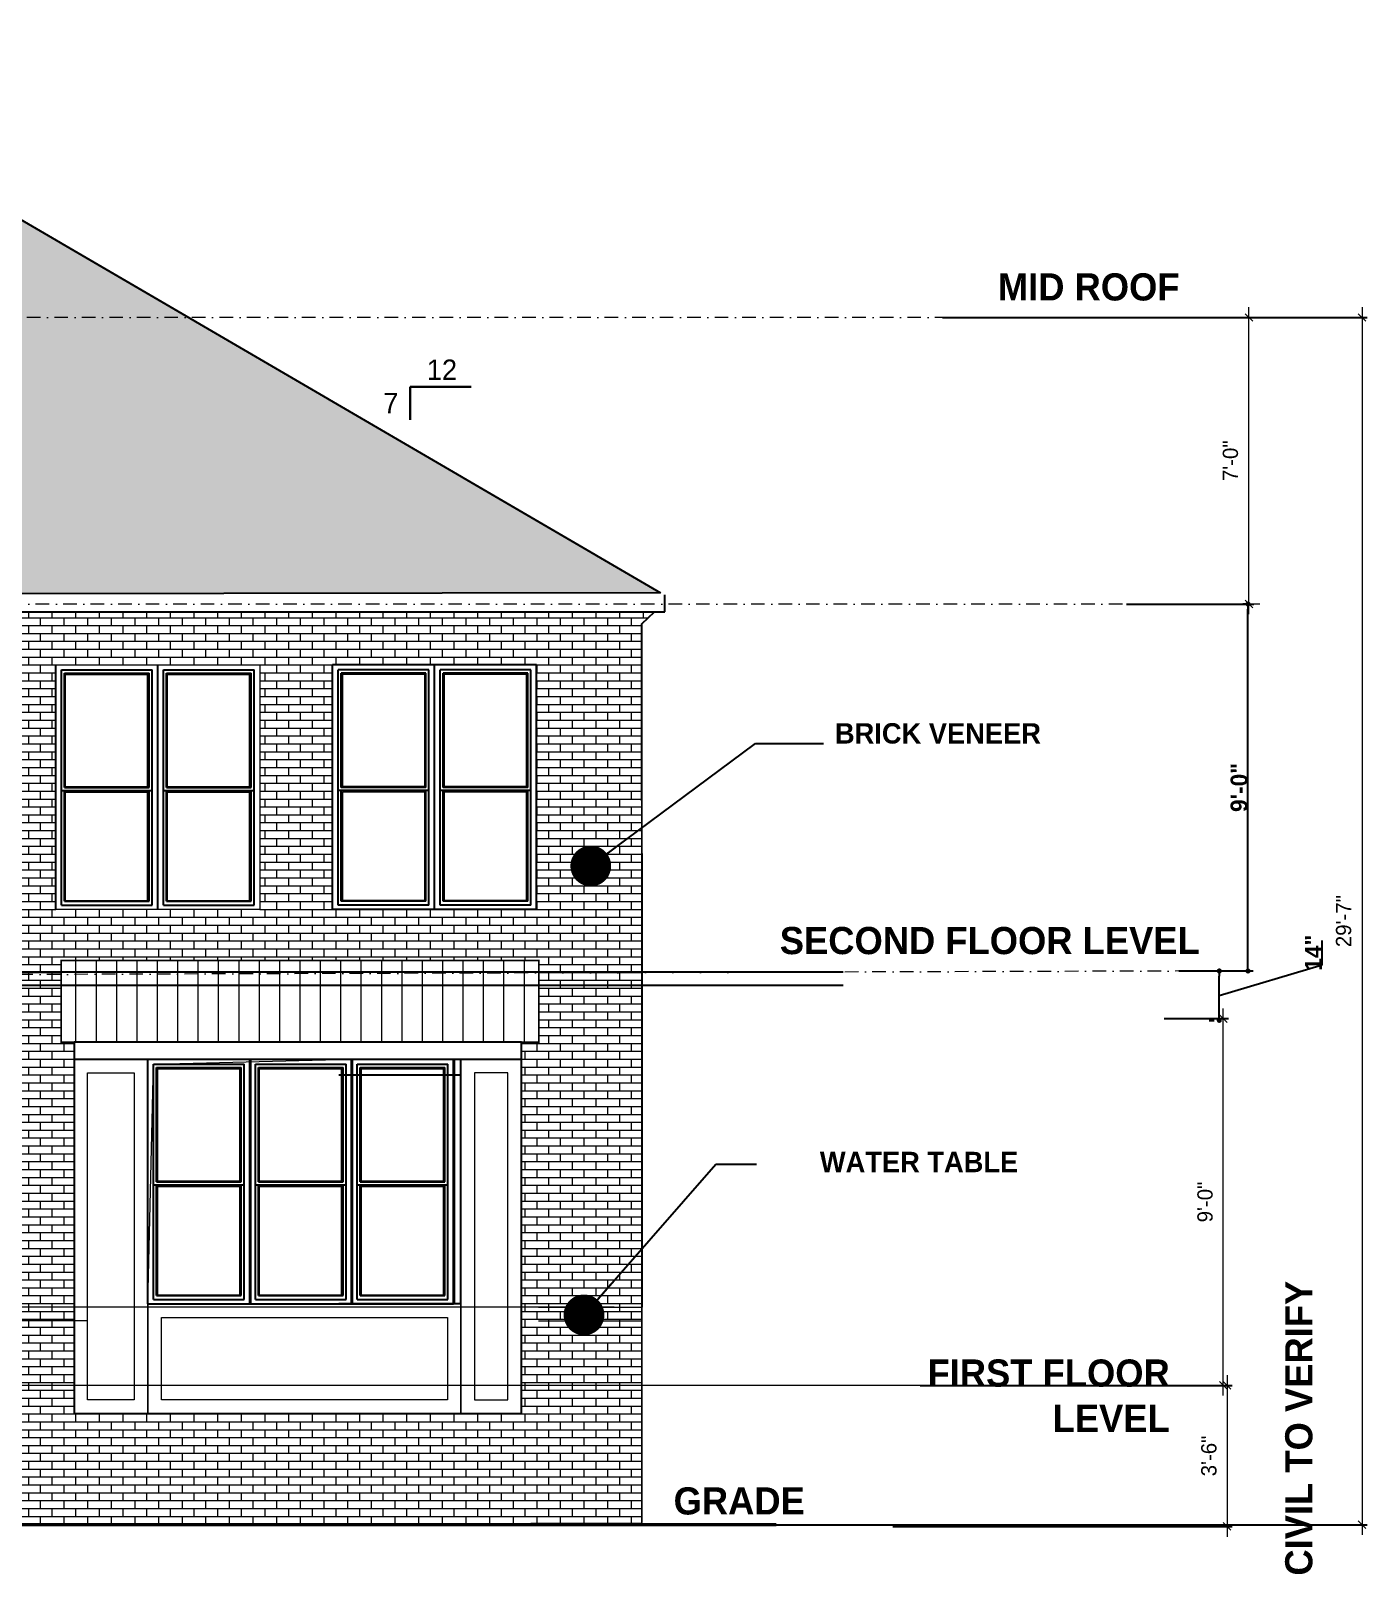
# Model space of a CAD drawing. Extents: x 4834 to 83801, y -13735 to 32221.
# Drawn here: x 12114.5 to 12507.9, y -12608.9 to -12154.7 of the extents above; entities that cross this region are included whole.
import ezdxf

# ---------------------------------------------------------------- set-up
doc = ezdxf.new("R2010")
doc.units = 0
doc.header["$LTSCALE"] = 8
doc.header["$MEASUREMENT"] = 0
for name, pattern in [('AUDIT_D_160304085750-1', [0]), ('DASHDOT', [1, 0.5, -0.25, 0, -0.25]), ('HIDDEN', [0.375, 0.25, -0.125])]:
    doc.linetypes.add(name, pattern=pattern)
doc.layers.get('0').update_dxf_attribs({"lineweight": 9})
doc.layers.get('DefPoints').update_dxf_attribs({"color": 17})
for name, color, linetype in [('$1$DETAIL', 1, 'Continuous'), ('1-N-FRAMING-TXT', 4, 'Continuous'), ('A-WALL-PATT-I', 1, 'Continuous'), ('AC_NOTES', 7, 'Continuous'), ('WINDOWS', 2, 'Continuous')]:
    doc.layers.add(name, color=color, linetype=linetype)
for name, color, linetype, lineweight in [('A-LIGHT+', 133, 'Continuous', 9), ('A-WALL', 7, 'Continuous', 40), ('D-Pavilion', 200, 'AUDIT_D_160304085750-1', 0), ('DIM', 8, 'Continuous', 5), ('DIMENSION', 9, 'Continuous', 9), ('hatch', 8, 'Continuous', 13), ('railing', 23, 'Continuous', 15)]:
    doc.layers.add(name, color=color, linetype=linetype, lineweight=lineweight)
doc.layers.add('ELEVATION', color=7, linetype='Continuous', lineweight=25, true_color=0xdda54b)
doc.layers.add('level', color=7, linetype='HIDDEN', lineweight=15, true_color=0x987172)
doc.layers.add('FT-Text', color=7, linetype='Continuous', true_color=0x4f4527)
doc.styles.add('1-4TXT', font='cityb___.ttf', dxfattribs={"height": 5})
doc.styles.get("Standard").update_dxf_attribs({"font": 'stylu.ttf'})
doc.dimstyles.new('1-4SCALE', dxfattribs={"dimscale": 0.5, "dimtxt": 5, "dimasz": 3, "dimexe": 3, "dimexo": 6, "dimgap": 0.0625, "dimtad": 1, "dimdec": 3, "dimrnd": 0.125, "dimzin": 3, "dimdsep": 46, "dimlunit": 4, "dimtxsty": '1-4TXT', "dimblk1": 'DOT', "dimblk2": 'DOT', "dimsah": 1, "dimcen": 2, "dimadec": 0, "dimazin": 0, "dimtfac": 1, "dimtdec": 3, "dimtofl": 0, "dimtmove": 0, "dimatfit": 3, "dimldrblk": 'DOT', "dimfxl": 1, "dimtolj": 1, "dimtzin": 0, "dimarcsym": 0})
doc.dimstyles.new('Forum 24', dxfattribs={"dimscale": 24, "dimtxt": 0.1875, "dimasz": 0.09375, "dimexe": 0.0625, "dimexo": 0.0625, "dimgap": 0.125, "dimtad": 1, "dimdec": 4, "dimrnd": 1, "dimzin": 7, "dimdsep": 46, "dimlunit": 4, "dimtxsty": 'Standard', "dimblk": 'OBLIQUE', "dimblk1": 'DIMTICK', "dimblk2": 'OBLIQUE', "dimcen": -0.0625, "dimdle": 0.125, "dimclrd": 256, "dimclre": 256, "dimclrt": 256, "dimadec": 0, "dimazin": 0, "dimtfac": 1, "dimtdec": 4, "dimtmove": 1, "dimatfit": 3, "dimfxl": 0.0625, "dimtvp": 1.2, "dimfrac": 2, "dimtolj": 1, "dimtzin": 7, "dimlwd": 13, "dimarcsym": 0})

# ---------------------------------------------------------------- blocks, each defined once
blk = doc.blocks.new('_Dot')
at = {"color": 0, "linetype": 'ByBlock', "lineweight": -2}
blk.add_line((-0.5, 0), (-1, 0), dxfattribs=at)
at = {"color": 0, "linetype": 'ByBlock', "lineweight": 0, "const_width": 0.5}
blk.add_lwpolyline([(-0.25, 0, 1), (0.25, 0, 1)], format="xyb", close=True, dxfattribs=at)
blk = doc.blocks.new('_Oblique')
at = {"color": 0, "linetype": 'ByBlock', "lineweight": -2}
blk.add_line((-0.5, -0.5), (0.5, 0.5), dxfattribs=at)
blk = doc.blocks.new('*D2723')
at = {"layer": 'DefPoints', "color": 0, "transparency": 16777216}
for p in [(12446.60828859363, -12445.40679029984), (12465.53142473762, -12445.40679029984), (12465.53142473769, -12553.40679029984)]:
    blk.add_point(p, dxfattribs=at)
at = {"layer": 'DIM', "lineweight": -2, "transparency": 16777216}
blk.add_line((12448.10828859363, -12445.40679029984), (12467.03142473762, -12445.40679029984), dxfattribs=at)
at = {"layer": 'DIM', "lineweight": 13, "transparency": 16777216}
blk.add_line((12465.53142473762, -12556.40679029984), (12465.53142473762, -12442.40679029984), dxfattribs=at)
at = {"layer": 'DIM', "lineweight": 13, "transparency": 16777216, "xscale": 2.25, "yscale": 2.25, "zscale": 2.25}
for p, rotation in [((12465.53142473762, -12445.40679029984), 90), ((12465.53142473762, -12553.40679029984), 270)]:
    blk.add_blockref('_Oblique', p, dxfattribs=dict(at, rotation=rotation))
at = {"layer": 'DIM', "transparency": 16777216, "insert": (12460.19083176543, -12499.40679029984), "char_height": 4.5, "attachment_point": 5, "rotation": 90}
blk.add_mtext('\\A1;9\'-0"', dxfattribs=at)
blk = doc.blocks.new('DIMTICK')
for p, q in [((-1, 0), (1, -4.440892098500626e-16)), ((0, 1), (0, -1))]:
    blk.add_line(p, q)
at = {"const_width": 0.1414213562373096}
blk.add_lwpolyline([(0.7071067811865477, 0.7071067811865475), (-0.7071067811865475, -0.7071067811865477)], dxfattribs=at)
blk = doc.blocks.new('*D2724')
at = {"layer": 'DefPoints', "color": 0, "linetype": 'ByBlock', "transparency": 16777216}
for p in [(12449.43750943191, -12431.40679029984), (12464.36298058481, -12431.40679029984), (12464.36298058488, -12445.94230981229)]:
    blk.add_point(p, dxfattribs=at)
at = {"layer": 'DIMENSION', "color": 0, "linetype": 'ByBlock', "lineweight": -2, "transparency": 16777216}
for p, q in [((12494.66449747959, -12429.63973686033), (12494.66449747959, -12422.43526923891)), ((12452.43750943191, -12431.40679029984), (12465.86298058481, -12431.40679029984)), ((12464.36298058481, -12438.67455005606), (12494.66449747959, -12429.63973686033)), ((12464.36298058481, -12444.44230981229), (12464.36298058481, -12432.90679029984)), ((12461.36298058488, -12445.94230981229), (12462.86298058481, -12445.94230981229))]:
    blk.add_line(p, q, dxfattribs=at)
at = {"layer": 'DIMENSION', "color": 0, "linetype": 'ByBlock', "lineweight": -2, "transparency": 16777216, "xscale": 1.5, "yscale": 1.5, "zscale": 1.5}
for p, rotation in [((12464.36298058481, -12431.40679029984), 90), ((12464.36298058481, -12445.94230981229), 270)]:
    blk.add_blockref('_Dot', p, dxfattribs=dict(at, rotation=rotation))
at = {"layer": 'DIMENSION', "color": 0, "linetype": 'ByBlock', "transparency": 16777216, "insert": (12492.07409430399, -12426.03750304962), "char_height": 5, "attachment_point": 5, "rotation": 90, "style": '1-4TXT'}
blk.add_mtext('\\A1;14"', dxfattribs=at)
blk = doc.blocks.new('*D2725')
at = {"layer": 'DefPoints', "color": 0, "linetype": 'ByBlock', "transparency": 16777216}
for p in [(12472.81393690651, -12323.40679029984), (12476.32786188768, -12323.40679029984), (12455.61296504181, -12431.40679029983)]:
    blk.add_point(p, dxfattribs=at)
at = {"layer": 'DIMENSION', "color": 0, "linetype": 'ByBlock', "lineweight": -2, "transparency": 16777216}
for p, q in [((12473.32786188768, -12323.40679029984), (12471.31393690651, -12323.40679029984)), ((12472.81393690651, -12429.90679029983), (12472.81393690651, -12324.90679029984)), ((12458.61296504181, -12431.40679029983), (12474.31393690651, -12431.40679029983))]:
    blk.add_line(p, q, dxfattribs=at)
at = {"layer": 'DIMENSION', "color": 0, "linetype": 'ByBlock', "lineweight": -2, "transparency": 16777216, "xscale": 1.5, "yscale": 1.5, "zscale": 1.5}
for p, rotation in [((12472.81393690651, -12323.40679029984), 90), ((12472.81393690651, -12431.40679029983), 270)]:
    blk.add_blockref('_Dot', p, dxfattribs=dict(at, rotation=rotation))
at = {"layer": 'DIMENSION', "color": 0, "linetype": 'ByBlock', "transparency": 16777216, "insert": (12470.22976038098, -12377.40679029984), "char_height": 5, "attachment_point": 5, "rotation": 90, "style": '1-4TXT'}
blk.add_mtext('\\A1;9\'-0"', dxfattribs=at)
blk = doc.blocks.new('*D2726')
at = {"layer": 'DefPoints', "color": 0, "transparency": 16777216}
for p in [(12398.45370835178, -12239.07866119319), (12473.08528246499, -12239.07866119319), (12435.5713821489, -12323.40679029984)]:
    blk.add_point(p, dxfattribs=at)
at = {"layer": 'DIM', "lineweight": 13, "transparency": 16777216}
blk.add_line((12473.08528246499, -12326.40679029984), (12473.08528246499, -12236.07866119319), dxfattribs=at)
at = {"layer": 'DIM', "lineweight": -2, "transparency": 16777216}
for p, q in [((12399.95370835178, -12239.07866119319), (12474.58528246499, -12239.07866119319)), ((12437.0713821489, -12323.40679029984), (12474.58528246499, -12323.40679029984))]:
    blk.add_line(p, q, dxfattribs=at)
at = {"layer": 'DIM', "lineweight": 13, "transparency": 16777216, "xscale": 2.25, "yscale": 2.25, "zscale": 2.25}
for p, rotation in [((12473.08528246499, -12239.07866119319), 90), ((12473.08528246499, -12323.40679029984), 270)]:
    blk.add_blockref('_Oblique', p, dxfattribs=dict(at, rotation=rotation))
at = {"layer": 'DIM', "transparency": 16777216, "insert": (12467.65739081052, -12281.24272574652), "char_height": 4.5, "attachment_point": 5, "rotation": 90}
blk.add_mtext('\\A1;7\'-0"', dxfattribs=at)
blk = doc.blocks.new('*D2727')
at = {"layer": 'DefPoints', "color": 0, "transparency": 16777216}
for p in [(12374.77643662776, -12553.40679029984), (12366.74383159896, -12594.90679029984), (12466.65642473762, -12594.90679029984)]:
    blk.add_point(p, dxfattribs=at)
at = {"layer": 'DIM', "lineweight": -2, "transparency": 16777216}
for p, q in [((12376.27643662776, -12553.40679029984), (12468.15642473762, -12553.40679029984)), ((12368.24383159896, -12594.90679029984), (12468.15642473762, -12594.90679029984))]:
    blk.add_line(p, q, dxfattribs=at)
at = {"layer": 'DIM', "lineweight": 13, "transparency": 16777216}
blk.add_line((12466.65642473762, -12550.40679029984), (12466.65642473762, -12597.90679029984), dxfattribs=at)
at = {"layer": 'DIM', "lineweight": 13, "transparency": 16777216, "xscale": 2.25, "yscale": 2.25, "zscale": 2.25}
for p, rotation in [((12466.65642473762, -12553.40679029984), 90), ((12466.65642473762, -12594.90679029984), 270)]:
    blk.add_blockref('_Oblique', p, dxfattribs=dict(at, rotation=rotation))
at = {"layer": 'DIM', "transparency": 16777216, "insert": (12461.32242034523, -12574.15679029984), "char_height": 4.5, "attachment_point": 5, "rotation": 90}
blk.add_mtext('\\A1;3\'-6"', dxfattribs=at)
blk = doc.blocks.new('*D2728')
at = {"layer": 'DefPoints', "color": 0, "transparency": 16777216}
for p in [(12381.3459320087, -12239.07866119319), (11992.35349772622, -12594.40679029984), (12506.39225680216, -12594.40679029984)]:
    blk.add_point(p, dxfattribs=at)
at = {"layer": 'DIM', "lineweight": 13, "transparency": 16777216}
blk.add_line((12506.39225680216, -12236.07866119319), (12506.39225680216, -12597.40679029984), dxfattribs=at)
at = {"layer": 'DIM', "lineweight": -2, "transparency": 16777216}
for p, q in [((12382.8459320087, -12239.07866119319), (12507.89225680216, -12239.07866119319)), ((11993.85349772622, -12594.40679029984), (12507.89225680216, -12594.40679029984))]:
    blk.add_line(p, q, dxfattribs=at)
at = {"layer": 'DIM', "lineweight": 13, "transparency": 16777216, "xscale": 2.25, "yscale": 2.25, "zscale": 2.25}
for p, rotation in [((12506.39225680216, -12239.07866119319), 90), ((12506.39225680216, -12594.40679029984), 270)]:
    blk.add_blockref('_Oblique', p, dxfattribs=dict(at, rotation=rotation))
at = {"layer": 'DIM', "transparency": 16777216, "insert": (12500.98083659717, -12416.74272574652), "char_height": 4.5, "attachment_point": 5, "rotation": 90}
blk.add_mtext('\\A1;29\'-7"', dxfattribs=at)

msp = doc.modelspace()

# ---------------------------------------------------------------- hatches: boundary and pattern name
at = {"layer": 'A-LIGHT+'}
h = msp.add_hatch(dxfattribs=at)
h.set_pattern_fill('_USER', color=1, scale=6, angle=90, pattern_type=0)
h.set_pattern_definition([(90, (-11656.20085578903, -317.3060050793611), (-6, 3.673940397442059e-16), [])])
h.paths.add_polyline_path([(12123.44589708126, -12452.36789539265), (12123.44589708126, -12428.36789539265), (12264.04591706365, -12428.36789539265), (12264.04591706365, -12452.33852151962), (12258.97146380728, -12452.33852151962)])
at = {"layer": 'A-WALL-PATT-I', "lineweight": 0, "ltscale": 0.5}
h = msp.add_hatch(dxfattribs=at)
h.set_pattern_fill('AR-BRSTD', color=8, scale=0.87)
h.set_pattern_definition([(0, (0, -658.6916952046158), (0, 2.32029), []), (90, (0, -658.6916952046158), (-3.48, 2.32029), [2.32029, -2.32029])])
h.paths.add_polyline_path([(12258.97146380728, -12561.66084891234), (12127.23039069456, -12561.66084891234), (12127.23039069456, -12452.36789539265), (12258.97146380728, -12452.36789539265)], flags=16)
h.paths.add_polyline_path([(12123.44589708126, -12452.36789539265), (12123.44589708126, -12428.36789539265), (12264.04591706365, -12428.36789539265), (12264.04591706365, -12452.33852151962), (12258.97146380728, -12452.33852151962)], flags=16)
h.paths.add_polyline_path([(12263.3508150938, -12413.34429029983), (12203.3508150938, -12413.34429029983), (12203.3508150938, -12341.30874527613), (12263.3508150938, -12341.30874527613)], flags=16)
h.paths.add_polyline_path([(12181.88468573727, -12413.34429029983), (12121.88468573727, -12413.34429029983), (12121.88468573727, -12341.30874527613), (12181.88468573727, -12341.30874527613)], flags=16)
h.paths.add_polyline_path([(12294.39521540936, -12593.79985902021), (12294.39521540936, -12329.23619260514), (12298.12996503824, -12325.74239456523), (12098.39496309084, -12325.74239456523), (12098.39496309084, -12530.36620973111), (12100.92701916, -12530.36620973111), (12100.92701916, -12534.61320006873), (12098.39496309084, -12534.61320006873), (12098.39496309084, -12594.40679029983)])
at = {"layer": 'hatch', "linetype": 'ByBlock'}
h = msp.add_hatch(dxfattribs=at)
h.set_pattern_fill('AR-RSHKE', color=36, scale=0.65, style=0)
h.set_pattern_definition([(0, (-2408.646115799202, -18513.72832437666), (16.575, 7.800000000000001), [3.9, -3.25, 4.55, -1.95, 5.850000000000001, -2.6]), (0, (-2404.746115799202, -18513.40332437666), (16.575, 7.800000000000001), [3.25, -12.35, 2.6, -3.9]), (0, (-2396.946115799201, -18514.21582437666), (16.575, 7.800000000000001), [1.95, -20.15]), (90, (-2408.646115799202, -18513.72832437666), (-5.525, 7.800000000000001), [7.475000000000001, -23.725]), (90, (-2404.746115799202, -18513.72832437666), (-5.525, 7.800000000000001), [7.3125, -23.8875]), (90, (-2401.496115799202, -18513.72832437666), (-5.525, 7.800000000000001), [6.825, -24.375]), (90, (-2396.946115799201, -18514.21582437666), (-5.525, 7.800000000000001), [7.475000000000001, -23.725]), (90, (-2394.996115799202, -18514.21582437666), (-5.525, 7.800000000000001), [7.475000000000001, -23.725]), (90, (-2389.146115799202, -18513.72832437666), (-5.525, 7.800000000000001), [7.15, -24.05])])
h.paths.add_polyline_path([(12299.86332516934, -12320.09403604915), (12016.35554874269, -12154.71449980028), (11734.54491400301, -12154.95488476159), (11574.21637767818, -12248.47986428441), (11698.097539947, -12320.74387560788), (11852.99032430147, -12320.74387560788), (11982.26561507243, -12245.33328932483), (12107.03089506339, -12320.36119787344)])

# ---------------------------------------------------------------- linework, layer by layer
at = {"layer": '$1$DETAIL'}
for p, q in [((12353.64067749408, -12431.7148714929), (11868.31521540925, -12431.7148714929)), ((12353.64067749408, -12435.7148714929), (11868.31521540925, -12435.7148714929))]:
    msp.add_line(p, q, dxfattribs=at)
at = {"layer": '1-N-FRAMING-TXT'}
for p, q in [((12258.97146380728, -12452.36789539265), (12127.23039069456, -12452.36789539265)), ((12127.23039069456, -12561.66084891234), (12258.97146380728, -12561.66084891234))]:
    msp.add_line(p, q, dxfattribs=at)
at = {"layer": 'A-LIGHT+'}
for points in [[(12299.86332516934, -12320.09403604915), (12016.35554874269, -12154.71449980028), (11734.54491400301, -12154.95488476159), (11574.21637767818, -12248.47986428441), (11698.097539947, -12320.74387560788), (11852.99032430147, -12320.74387560788), (11982.26561507243, -12245.33328932483), (12107.03089506339, -12320.36119787344)], [(12294.39521540936, -12593.79985902021), (12294.39521540936, -12329.23619260514), (12298.12996503824, -12325.74239456523), (12098.39496309084, -12325.74239456523), (12098.39496309084, -12530.36620973111), (12100.92701916, -12530.36620973111), (12100.92701916, -12534.61320006873), (12098.39496309084, -12534.61320006873), (12098.39496309084, -12594.40679029983)], [(12258.97146380728, -12561.66084891234), (12127.23039069456, -12561.66084891234), (12127.23039069456, -12452.36789539265), (12258.97146380728, -12452.36789539265)]]:
    msp.add_lwpolyline(points, close=True, dxfattribs=at)
at = {"layer": 'AC_NOTES', "lineweight": 30}
for p, q in [((12244.18854742009, -12259.45945207109), (12226.18854742009, -12259.45945207109)), ((12226.18854742009, -12259.45945207109), (12226.18854742009, -12269.20945207109))]:
    msp.add_line(p, q, dxfattribs=at)
at = {"layer": 'D-Pavilion', "color": 252, "lineweight": 0}
msp.add_line((12458.18041824516, -12553.40679029983), (11456.33521540937, -12553.40679029986), dxfattribs=at)
at = {"layer": 'DIM'}
for points in [[(12181.88468573727, -12413.34429029983), (12121.88468573727, -12413.34429029983), (12121.88468573727, -12341.30874527613), (12181.88468573727, -12341.30874527613)], [(12151.88468573727, -12413.34429029983), (12121.88468573727, -12413.34429029983), (12121.88468573727, -12341.30874527613), (12151.88468573727, -12341.30874527613)], [(12151.88468573727, -12413.34429029983), (12121.88468573727, -12413.34429029983), (12121.88468573727, -12341.30874527613), (12151.88468573727, -12341.30874527613)], [(12263.3508150938, -12413.34429029983), (12203.3508150938, -12413.34429029983), (12203.3508150938, -12341.30874527613), (12263.3508150938, -12341.30874527613)], [(12233.3508150938, -12413.34429029983), (12203.3508150938, -12413.34429029983), (12203.3508150938, -12341.30874527613), (12233.3508150938, -12341.30874527613)], [(12239.21574322681, -12529.40679029983), (12148.98090007958, -12529.40679029983), (12148.98090007958, -12457.37124527613), (12239.21574322681, -12457.37124527613)], [(12208.98090007958, -12529.40679029983), (12148.98090007958, -12529.40679029983), (12150.64707306536, -12458.81526186381), (12208.98090007958, -12457.37124527613)], [(12178.98090007958, -12529.40679029983), (12148.98090007958, -12529.40679029983), (12148.98090007958, -12457.37124527613), (12178.98090007958, -12457.37124527613)], [(12239.21574322681, -12529.40679029983), (12148.98090007958, -12529.40679029983), (12148.98090007958, -12457.37124527613), (12239.21574322681, -12457.37124527613)]]:
    msp.add_lwpolyline(points, close=True, dxfattribs=at)
at = {"layer": 'ELEVATION'}
for p, q in [((12016.35554874269, -12154.71449980028), (12299.86332516934, -12320.09403604915)), ((12286.84545237618, -12391.22367526398), (12286.83422317943, -12391.22367526398))]:
    msp.add_line(p, q, dxfattribs=at)
at = {"layer": 'ELEVATION', "color": 6}
for p, q in [((12298.12996503824, -12325.74239456523), (12301.16149592564, -12325.74239456523)), ((12294.39521540936, -12396.8093598608), (12294.39521540936, -12530.36620973111)), ((12127.23039069456, -12452.36789539265), (12127.23039069456, -12561.66084891234)), ((12258.97146380728, -12561.66084891234), (12258.97146380728, -12452.36789539265)), ((12127.23039069456, -12457.37124527613), (12258.97146380728, -12457.37124527613))]:
    msp.add_line(p, q, dxfattribs=at)
at = {"layer": 'ELEVATION'}
for points in [[(12299.86332516934, -12320.09403604915), (12107.03089506339, -12320.36119787344)], [(12107.16739672944, -12325.74239456523), (12298.12996503824, -12325.74239456523)], [(12121.88468573727, -12413.34429029983), (12121.88468573727, -12341.30874527613)], [(12151.88468573727, -12413.34429029983), (12151.88468573727, -12341.30874527613)], [(12151.88468573727, -12413.34429029983), (12151.88468573727, -12341.30874527613)], [(12151.88468573727, -12413.34429029983), (12151.88468573727, -12341.30874527613)], [(12203.3508150938, -12413.34429029983), (12203.3508150938, -12341.30874527613)], [(12233.3508150938, -12341.30874527613), (12203.3508150938, -12341.30874527613)], [(12203.3508150938, -12413.34429029983), (12203.3508150938, -12341.30874527613)], [(12233.3508150938, -12413.34429029983), (12233.3508150938, -12341.30874527613)], [(12263.3508150938, -12341.30874527613), (12233.3508150938, -12341.30874527613)], [(12233.3508150938, -12413.34429029983), (12233.3508150938, -12341.30874527613)], [(12233.3508150938, -12413.34429029983), (12233.3508150938, -12341.30874527613)], [(12263.3508150938, -12413.34429029983), (12263.3508150938, -12341.30874527613)], [(12233.3508150938, -12413.34429029983), (12203.3508150938, -12413.34429029983)], [(12263.3508150938, -12413.34429029983), (12233.3508150938, -12413.34429029983)], [(12148.98090007958, -12529.40679029983), (12148.98090007958, -12457.37124527613)], [(12148.98090007958, -12457.37124527613), (12178.98090007958, -12457.37124527613)], [(12148.98090007958, -12529.40679029983), (12148.98090007958, -12457.37124527613)], [(12148.98090007958, -12457.37124527613), (12205.14336808299, -12457.37124527613)], [(12148.98090007958, -12529.40679029983), (12148.98090007958, -12457.37124527613)], [(12148.98090007958, -12457.37124527613), (12178.98090007958, -12457.37124527613)], [(12178.95707492735, -12529.40679029983), (12178.95707492735, -12457.37124527613)], [(12178.98090007958, -12529.40679029983), (12178.98090007958, -12457.37124527613)], [(12178.98090007958, -12457.37124527613), (12208.98090007958, -12457.37124527613)], [(12178.98090007958, -12529.40679029983), (12178.98090007958, -12457.37124527613)], [(12179.23956837903, -12529.40679029983), (12179.23956837903, -12457.37124527613)], [(12208.95707492735, -12529.40679029983), (12208.95707492735, -12457.37124527613)], [(12208.95707492735, -12457.37124527613), (12238.95707492735, -12457.37124527613)], [(12208.98090007958, -12529.40679029983), (12208.98090007958, -12457.37124527613)], [(12209.23956837903, -12529.40679029983), (12209.23956837903, -12457.37124527613)], [(12238.95707492735, -12529.40679029983), (12238.95707492735, -12457.37124527613)], [(12239.21574322681, -12529.40679029983), (12239.21574322681, -12457.37124527613)], [(12241.14336808299, -12529.40679029983), (12241.14336808299, -12457.37124527613)], [(12241.14336808299, -12462.0669794715), (12205.14336808299, -12462.0669794715)], [(12148.98090007958, -12529.40679029983), (12178.98090007958, -12529.40679029983)], [(12148.98090007958, -12529.40679029983), (12205.14336808299, -12529.40679029983)], [(12148.98090007958, -12529.40679029983), (12178.98090007958, -12529.40679029983)], [(12178.98090007958, -12529.40679029983), (12208.98090007958, -12529.40679029983)], [(12241.14336808299, -12529.40679029983), (12205.14336808299, -12529.40679029983)], [(12208.95707492735, -12529.40679029983), (12238.95707492735, -12529.40679029983)]]:
    msp.add_lwpolyline(points, dxfattribs=at)
at = {"layer": 'ELEVATION', "color": 6}
for points in [[(12301.16149592564, -12325.74239456523), (12301.16149592564, -12320.74387560788)], [(12294.39521540936, -12381.37282009882), (12294.39521540936, -12329.23619260514), (12298.12996503824, -12325.74239456523)]]:
    msp.add_lwpolyline(points, dxfattribs=at)
at = {"layer": 'ELEVATION', "color": 6, "const_width": 0.5}
msp.add_lwpolyline([(12294.39521540936, -12334.20303439875), (12294.39521540936, -12593.79985902021)], dxfattribs=at)
for points in [[(12123.44589708126, -12452.36789539265), (12123.44589708126, -12428.36789539265), (12264.04591706365, -12428.36789539265), (12264.04591706365, -12452.33852151962), (12258.97146380728, -12452.33852151962)], [(12148.98090007958, -12561.66084891234), (12127.23039069456, -12561.66084891234), (12127.23039069456, -12457.37124527613), (12148.98090007958, -12457.37124527613)], [(12241.14336808299, -12561.66084891234), (12258.97146380728, -12561.66084891234), (12258.97146380728, -12457.37124527613), (12241.14336808299, -12457.37124527613)], [(12241.14336808299, -12561.66084891234), (12148.98090007958, -12561.66084891234), (12148.98090007958, -12529.40679029983), (12241.14336808299, -12529.40679029983)]]:
    msp.add_lwpolyline(points, close=True, dxfattribs=at)
at = {"layer": 'ELEVATION', "linetype": 'ByBlock', "const_width": 1}
msp.add_lwpolyline([(12334.01531729007, -12594.40679029983), (12018.39521540936, -12594.40679029983)], dxfattribs=at)
at = {"layer": 'hatch', "linetype": 'ByBlock'}
for p, q in [((12148.98090007958, -12529.40679029983), (12148.98090007958, -12561.66084891234)), ((12241.14336808299, -12529.40679029983), (12241.14336808299, -12561.66084891234))]:
    msp.add_line(p, q, dxfattribs=at)
at = {"layer": 'hatch', "color": 1, "linetype": 'ByBlock'}
for points in [[(12144.98090007958, -12557.66084891234), (12131.23039069456, -12557.66084891234), (12131.23039069456, -12461.37124527613), (12144.98090007958, -12461.37124527613)], [(12245.14336808299, -12557.66084891234), (12254.97146380728, -12557.66084891234), (12254.97146380728, -12461.37124527613), (12245.14336808299, -12461.37124527613)], [(12237.14336808299, -12557.66084891234), (12152.98090007958, -12557.66084891234), (12152.98090007958, -12533.40679029983), (12237.14336808299, -12533.40679029983)]]:
    msp.add_lwpolyline(points, close=True, dxfattribs=at)
at = {"layer": 'level', "linetype": 'DASHDOT'}
for p, q in [((12449.43750943191, -12239.07866119319), (11431.13957999469, -12239.07866119319)), ((12476.3278618877, -12323.40679029983), (11550.19817998282, -12323.40679029983)), ((12455.33347677318, -12431.40679029983), (11525.77695337338, -12434.22290790883))]:
    msp.add_line(p, q, dxfattribs=at)
at = {"layer": 'railing'}
for points in [[(12286.26719309099, -12530.36620973111), (12098.39496309084, -12530.36620973111)], [(12264.00717859956, -12530.36620973111), (12294.39521540936, -12530.36620973111)], [(12131.08871026068, -12534.36620973111), (12098.39496309084, -12534.36620973111)], [(12264.00717859956, -12534.36620973111), (12294.39521540936, -12534.36620973111)]]:
    msp.add_lwpolyline(points, dxfattribs=at)
at = {"layer": 'WINDOWS'}
for p, q in [((12150.21851275149, -12412.0113519112), (12150.21851275149, -12342.75276186381)), ((12180.21851275149, -12412.0113519112), (12180.21851275149, -12342.75276186381)), ((12205.01698807958, -12412.0113519112), (12205.01698807958, -12342.75276186381)), ((12235.01698807958, -12412.0113519112), (12235.01698807958, -12342.75276186381)), ((12177.3147270938, -12528.0738519112), (12177.3147270938, -12458.81526186381)), ((12207.3147270938, -12528.0738519112), (12207.3147270938, -12458.81526186381)), ((12237.29090194157, -12528.0738519112), (12237.29090194157, -12458.81526186381))]:
    msp.add_line(p, q, dxfattribs=at)
for points in [[(12123.55085872305, -12412.0113519112), (12123.55085872305, -12342.75276186381)], [(12123.55085872305, -12342.75276186381), (12150.21851275149, -12342.75276186381)], [(12124.43948431546, -12377.4248590202), (12124.43948431546, -12343.75246565528)], [(12124.43948431546, -12343.75246565528), (12149.32988715907, -12343.75246565528)], [(12124.66164071357, -12377.2027026221), (12124.66164071357, -12344.08570025244)], [(12124.66164071357, -12344.08570025244), (12148.99665256191, -12344.08570025244)], [(12148.99665256191, -12377.2027026221), (12148.99665256191, -12344.08570025244)], [(12149.32988715907, -12377.4248590202), (12149.32988715907, -12343.75246565528)], [(12150.21851275149, -12412.0113519112), (12150.21851275149, -12342.75276186381)], [(12153.55085872305, -12412.0113519112), (12153.55085872305, -12342.75276186381)], [(12153.55085872305, -12342.75276186381), (12180.21851275149, -12342.75276186381)], [(12154.43948431546, -12377.4248590202), (12154.43948431546, -12343.75246565528)], [(12154.43948431546, -12343.75246565528), (12179.32988715907, -12343.75246565528)], [(12154.66164071357, -12377.2027026221), (12154.66164071357, -12344.08570025244)], [(12154.66164071357, -12344.08570025244), (12178.99665256191, -12344.08570025244)], [(12178.99665256191, -12377.2027026221), (12178.99665256191, -12344.08570025244)], [(12179.32988715907, -12377.4248590202), (12179.32988715907, -12343.75246565528)], [(12180.21851275149, -12412.0113519112), (12180.21851275149, -12342.75276186381)], [(12231.68464210802, -12342.75276186381), (12205.01698807958, -12342.75276186381)], [(12205.01698807958, -12412.0113519112), (12205.01698807958, -12342.75276186381)], [(12230.7960165156, -12343.75246565528), (12205.905613672, -12343.75246565528)], [(12205.905613672, -12377.4248590202), (12205.905613672, -12343.75246565528)], [(12230.57386011749, -12344.08570025244), (12206.23884826915, -12344.08570025244)], [(12206.23884826915, -12377.2027026221), (12206.23884826915, -12344.08570025244)], [(12230.57386011749, -12377.2027026221), (12230.57386011749, -12344.08570025244)], [(12230.7960165156, -12377.4248590202), (12230.7960165156, -12343.75246565528)], [(12231.68464210802, -12412.0113519112), (12231.68464210802, -12342.75276186381)], [(12261.68464210802, -12342.75276186381), (12235.01698807958, -12342.75276186381)], [(12235.01698807958, -12412.0113519112), (12235.01698807958, -12342.75276186381)], [(12260.7960165156, -12343.75246565528), (12235.905613672, -12343.75246565528)], [(12235.905613672, -12377.4248590202), (12235.905613672, -12343.75246565528)], [(12260.57386011749, -12344.08570025244), (12236.23884826915, -12344.08570025244)], [(12236.23884826915, -12377.2027026221), (12236.23884826915, -12344.08570025244)], [(12260.57386011749, -12377.2027026221), (12260.57386011749, -12344.08570025244)], [(12260.7960165156, -12377.4248590202), (12260.7960165156, -12343.75246565528)], [(12261.68464210802, -12412.0113519112), (12261.68464210802, -12342.75276186381)], [(12124.43948431546, -12377.4248590202), (12149.32988715907, -12377.4248590202)], [(12124.66164071357, -12377.2027026221), (12148.99665256191, -12377.2027026221)], [(12154.43948431546, -12377.4248590202), (12179.32988715907, -12377.4248590202)], [(12154.66164071357, -12377.2027026221), (12178.99665256191, -12377.2027026221)], [(12230.7960165156, -12377.4248590202), (12205.905613672, -12377.4248590202)], [(12230.57386011749, -12377.2027026221), (12206.23884826915, -12377.2027026221)], [(12260.7960165156, -12377.4248590202), (12235.905613672, -12377.4248590202)], [(12260.57386011749, -12377.2027026221), (12236.23884826915, -12377.2027026221)], [(12123.55085872305, -12378.31348461262), (12150.21851275149, -12378.31348461262)], [(12124.43948431546, -12410.90056992068), (12124.43948431546, -12378.31348461262)], [(12124.66164071357, -12410.78949172163), (12124.66164071357, -12378.64671920978)], [(12124.66164071357, -12378.64671920978), (12148.99665256191, -12378.64671920978)], [(12148.99665256191, -12410.78949172163), (12148.99665256191, -12378.64671920978)], [(12149.32988715907, -12410.90056992068), (12149.32988715907, -12378.31348461262)], [(12153.55085872305, -12378.31348461262), (12180.21851275149, -12378.31348461262)], [(12154.43948431546, -12410.90056992068), (12154.43948431546, -12378.31348461262)], [(12154.66164071357, -12410.78949172163), (12154.66164071357, -12378.64671920978)], [(12154.66164071357, -12378.64671920978), (12178.99665256191, -12378.64671920978)], [(12178.99665256191, -12410.78949172163), (12178.99665256191, -12378.64671920978)], [(12179.32988715907, -12410.90056992068), (12179.32988715907, -12378.31348461262)], [(12231.68464210802, -12378.31348461262), (12205.01698807958, -12378.31348461262)], [(12205.905613672, -12410.90056992068), (12205.905613672, -12378.31348461262)], [(12230.57386011749, -12378.64671920978), (12206.23884826915, -12378.64671920978)], [(12206.23884826915, -12410.78949172163), (12206.23884826915, -12378.64671920978)], [(12230.57386011749, -12410.78949172163), (12230.57386011749, -12378.64671920978)], [(12230.7960165156, -12410.90056992068), (12230.7960165156, -12378.31348461262)], [(12261.68464210802, -12378.31348461262), (12235.01698807958, -12378.31348461262)], [(12235.905613672, -12410.90056992068), (12235.905613672, -12378.31348461262)], [(12260.57386011749, -12378.64671920978), (12236.23884826915, -12378.64671920978)], [(12236.23884826915, -12410.78949172163), (12236.23884826915, -12378.64671920978)], [(12260.57386011749, -12410.78949172163), (12260.57386011749, -12378.64671920978)], [(12260.7960165156, -12410.90056992068), (12260.7960165156, -12378.31348461262)], [(12123.55085872305, -12412.0113519112), (12150.21851275149, -12412.0113519112)], [(12124.43948431546, -12410.90056992068), (12149.32988715907, -12410.90056992068)], [(12124.66164071357, -12410.78949172163), (12148.99665256191, -12410.78949172163)], [(12153.55085872305, -12412.0113519112), (12180.21851275149, -12412.0113519112)], [(12154.43948431546, -12410.90056992068), (12179.32988715907, -12410.90056992068)], [(12154.66164071357, -12410.78949172163), (12178.99665256191, -12410.78949172163)], [(12231.68464210802, -12412.0113519112), (12205.01698807958, -12412.0113519112)], [(12230.7960165156, -12410.90056992068), (12205.905613672, -12410.90056992068)], [(12230.57386011749, -12410.78949172163), (12206.23884826915, -12410.78949172163)], [(12261.68464210802, -12412.0113519112), (12235.01698807958, -12412.0113519112)], [(12260.7960165156, -12410.90056992068), (12235.905613672, -12410.90056992068)], [(12260.57386011749, -12410.78949172163), (12236.23884826915, -12410.78949172163)], [(12150.64707306536, -12528.0738519112), (12150.64707306536, -12458.81526186381)], [(12150.64707306536, -12458.81526186381), (12177.3147270938, -12458.81526186381)], [(12177.3147270938, -12528.0738519112), (12177.3147270938, -12458.81526186381)], [(12180.62324791313, -12528.0738519112), (12180.62324791313, -12458.81526186381)], [(12180.64707306536, -12528.0738519112), (12180.64707306536, -12458.81526186381)], [(12180.64707306536, -12458.81526186381), (12207.3147270938, -12458.81526186381)], [(12207.3147270938, -12528.0738519112), (12207.3147270938, -12458.81526186381)], [(12210.62324791313, -12528.0738519112), (12210.62324791313, -12458.81526186381)], [(12210.62324791313, -12458.81526186381), (12237.29090194157, -12458.81526186381)], [(12237.29090194157, -12528.0738519112), (12237.29090194157, -12458.81526186381)], [(12151.53569865778, -12493.4873590202), (12151.53569865778, -12459.81496565528)], [(12151.53569865778, -12459.81496565528), (12176.42610150138, -12459.81496565528)], [(12151.75785505588, -12493.2652026221), (12151.75785505588, -12460.14820025244)], [(12151.75785505588, -12460.14820025244), (12176.09286690423, -12460.14820025244)], [(12176.09286690423, -12493.2652026221), (12176.09286690423, -12460.14820025244)], [(12176.42610150138, -12493.4873590202), (12176.42610150138, -12459.81496565528)], [(12181.51187350555, -12493.4873590202), (12181.51187350555, -12459.81496565528)], [(12181.53569865778, -12493.4873590202), (12181.53569865778, -12459.81496565528)], [(12181.53569865778, -12459.81496565528), (12206.42610150138, -12459.81496565528)], [(12181.73402990366, -12493.2652026221), (12181.73402990366, -12460.14820025244)], [(12181.75785505588, -12493.2652026221), (12181.75785505588, -12460.14820025244)], [(12181.75785505588, -12460.14820025244), (12206.09286690423, -12460.14820025244)], [(12206.09286690423, -12493.2652026221), (12206.09286690423, -12460.14820025244)], [(12206.42610150138, -12493.4873590202), (12206.42610150138, -12459.81496565528)], [(12211.51187350555, -12493.4873590202), (12211.51187350555, -12459.81496565528)], [(12211.51187350555, -12459.81496565528), (12236.40227634915, -12459.81496565528)], [(12211.73402990366, -12493.2652026221), (12211.73402990366, -12460.14820025244)], [(12211.73402990366, -12460.14820025244), (12236.069041752, -12460.14820025244)], [(12236.069041752, -12493.2652026221), (12236.069041752, -12460.14820025244)], [(12236.40227634915, -12493.4873590202), (12236.40227634915, -12459.81496565528)], [(12150.64707306536, -12494.37598461262), (12177.3147270938, -12494.37598461262)], [(12151.53569865778, -12493.4873590202), (12176.42610150138, -12493.4873590202)], [(12151.53569865778, -12526.96306992068), (12151.53569865778, -12494.37598461262)], [(12151.75785505588, -12493.2652026221), (12176.09286690423, -12493.2652026221)], [(12151.75785505588, -12526.85199172163), (12151.75785505588, -12494.70921920978)], [(12151.75785505588, -12494.70921920978), (12176.09286690423, -12494.70921920978)], [(12176.09286690423, -12526.85199172163), (12176.09286690423, -12494.70921920978)], [(12176.42610150138, -12526.96306992068), (12176.42610150138, -12494.37598461262)], [(12180.64707306536, -12494.37598461262), (12207.3147270938, -12494.37598461262)], [(12181.51187350555, -12526.96306992068), (12181.51187350555, -12494.37598461262)], [(12181.53569865778, -12493.4873590202), (12206.42610150138, -12493.4873590202)], [(12181.53569865778, -12526.96306992068), (12181.53569865778, -12494.37598461262)], [(12181.73402990366, -12526.85199172163), (12181.73402990366, -12494.70921920978)], [(12181.75785505588, -12493.2652026221), (12206.09286690423, -12493.2652026221)], [(12181.75785505588, -12526.85199172163), (12181.75785505588, -12494.70921920978)], [(12181.75785505588, -12494.70921920978), (12206.09286690423, -12494.70921920978)], [(12206.09286690423, -12526.85199172163), (12206.09286690423, -12494.70921920978)], [(12206.42610150138, -12526.96306992068), (12206.42610150138, -12494.37598461262)], [(12210.62324791313, -12494.37598461262), (12237.29090194157, -12494.37598461262)], [(12211.51187350555, -12493.4873590202), (12236.40227634915, -12493.4873590202)], [(12211.51187350555, -12526.96306992068), (12211.51187350555, -12494.37598461262)], [(12211.73402990366, -12493.2652026221), (12236.069041752, -12493.2652026221)], [(12211.73402990366, -12526.85199172163), (12211.73402990366, -12494.70921920978)], [(12211.73402990366, -12494.70921920978), (12236.069041752, -12494.70921920978)], [(12236.069041752, -12526.85199172163), (12236.069041752, -12494.70921920978)], [(12236.40227634915, -12526.96306992068), (12236.40227634915, -12494.37598461262)], [(12151.53569865778, -12526.96306992068), (12176.42610150138, -12526.96306992068)], [(12151.75785505588, -12526.85199172163), (12176.09286690423, -12526.85199172163)], [(12181.53569865778, -12526.96306992068), (12206.42610150138, -12526.96306992068)], [(12181.75785505588, -12526.85199172163), (12206.09286690423, -12526.85199172163)], [(12211.51187350555, -12526.96306992068), (12236.40227634915, -12526.96306992068)], [(12211.73402990366, -12526.85199172163), (12236.069041752, -12526.85199172163)], [(12150.64707306536, -12528.0738519112), (12177.3147270938, -12528.0738519112)], [(12180.64707306536, -12528.0738519112), (12207.3147270938, -12528.0738519112)], [(12210.62324791313, -12528.0738519112), (12237.29090194157, -12528.0738519112)]]:
    msp.add_lwpolyline(points, dxfattribs=at)

# ---------------------------------------------------------------- texts
at = {"layer": 'A-WALL', "insert": (12231.07454493455, -12251.45073868332), "char_height": 6, "attachment_point": 1}
msp.add_mtext('12', dxfattribs=at)
at = {"layer": 'A-WALL', "insert": (12218.2504556699, -12261.26114293826), "char_height": 6, "width": 5.209370424597364, "attachment_point": 1}
msp.add_mtext('7', dxfattribs=at)
at = {"layer": 'FT-Text', "ltscale": 0.25, "char_height": 6, "width": 112.9418406952927, "attachment_point": 1, "style": '1-4TXT'}
for s, insert in [('BRICK VENEER', (12351.23208283058, -12358.47563086863)), ('WATER TABLE', (12346.79142773197, -12484.63641129462))]:
    msp.add_mtext(s, dxfattribs=dict(at, insert=insert))
at = {"layer": 'level', "ltscale": 0.25, "char_height": 8, "style": '1-4TXT'}
for s, insert, width, attachment_point in [('MID ROOF', (12452.67193051221, -12226.07294883876), 84.23207161082155, 3), ('SECOND FLOOR LEVEL', (12458.61650492637, -12418.46070622541), 144.7421276146188, 3), ('FIRST FLOOR LEVEL', (12449.79057505649, -12545.74754481895), 84.23207161082155, 3), ('GRADE', (12303.73485935427, -12583.38159155996), 84.23207161082155, 1)]:
    msp.add_mtext(s, dxfattribs=dict(at, insert=insert, width=width, attachment_point=attachment_point))
at = {"layer": 'level', "ltscale": 0.25, "insert": (12483.77077877617, -12522.59383115071), "char_height": 8, "width": 91.23214525868298, "attachment_point": 3, "rotation": 90, "style": '1-4TXT'}
msp.add_mtext('CIVIL TO VERIFY', dxfattribs=at)

# ---------------------------------------------------------------- dimensions: what is measured, and where the dimension line sits
at = {"layer": 'DIM'}
for base, p1, p2, picture, middle in [((12506.39225680216, -12594.40679029984), (12381.34593200869, -12239.07866119319), (11992.35349772621, -12594.40679029983), '*D2728', (12500.98083659717, -12416.74272574652)), ((12473.08528246499, -12239.07866119319), (12435.57138214889, -12323.40679029983), (12398.45370835178, -12239.07866119319), '*D2726', (12467.65739081052, -12281.24272574652)), ((12465.53142473762, -12445.40679029984), (12465.53142473768, -12553.40679029983), (12446.60828859362, -12445.40679029983), '*D2723', (12460.19083176543, -12499.40679029984)), ((12466.65642473762, -12594.90679029984), (12374.77643662776, -12553.40679029983), (12366.74383159895, -12594.90679029983), '*D2727', (12461.32242034523, -12574.15679029984))]:
    dim = msp.add_linear_dim(base=base, p1=p1, p2=p2, angle=90, dimstyle='Forum 24', dxfattribs=at)
    dim.commit()
    dim.dimension.update_dxf_attribs({"geometry": picture, "text_midpoint": middle})
at = {"layer": 'DIMENSION', "linetype": 'ByBlock'}
dim = msp.add_linear_dim(base=(12472.81393690651, -12323.40679029984), p1=(12455.6129650418, -12431.40679029983), p2=(12476.32786188767, -12323.40679029983), angle=90, dimstyle='1-4SCALE', override={"dimtmove": 1}, dxfattribs=at)
dim.commit()
dim.dimension.update_dxf_attribs({"geometry": '*D2725', "text_midpoint": (12470.22976038098, -12377.40679029984)})
dim = msp.add_linear_dim(base=(12464.36298058481, -12431.40679029984), p1=(12464.36298058488, -12445.94230981228), p2=(12449.43750943191, -12431.40679029983), angle=90, text='14"', dimstyle='1-4SCALE', override={"dimtmove": 1}, dxfattribs=at)
dim.commit()
dim.dimension.update_dxf_attribs({"geometry": '*D2724', "text_midpoint": (12494.66449747958, -12429.60848686033), "dimtype": 160})

# ---------------------------------------------------------------- leaders
at = {"layer": 'FT-Text', "linetype": 'ByBlock'}
for points in [[(12279.34795197224, -12400.50615749352), (12327.80159731974, -12364.49121173478), (12347.82374292301, -12364.49121173478)], [(12277.36066015764, -12532.6431880138), (12316.15483740698, -12488.25003034188), (12328.17698301025, -12488.25003034188)]]:
    msp.add_leader(points, dimstyle='1-4SCALE', override={"dimasz": 24, "dimgap": 0.0625, "dimtad": 0}, dxfattribs=at)

doc.saveas('drawing.dxf')
